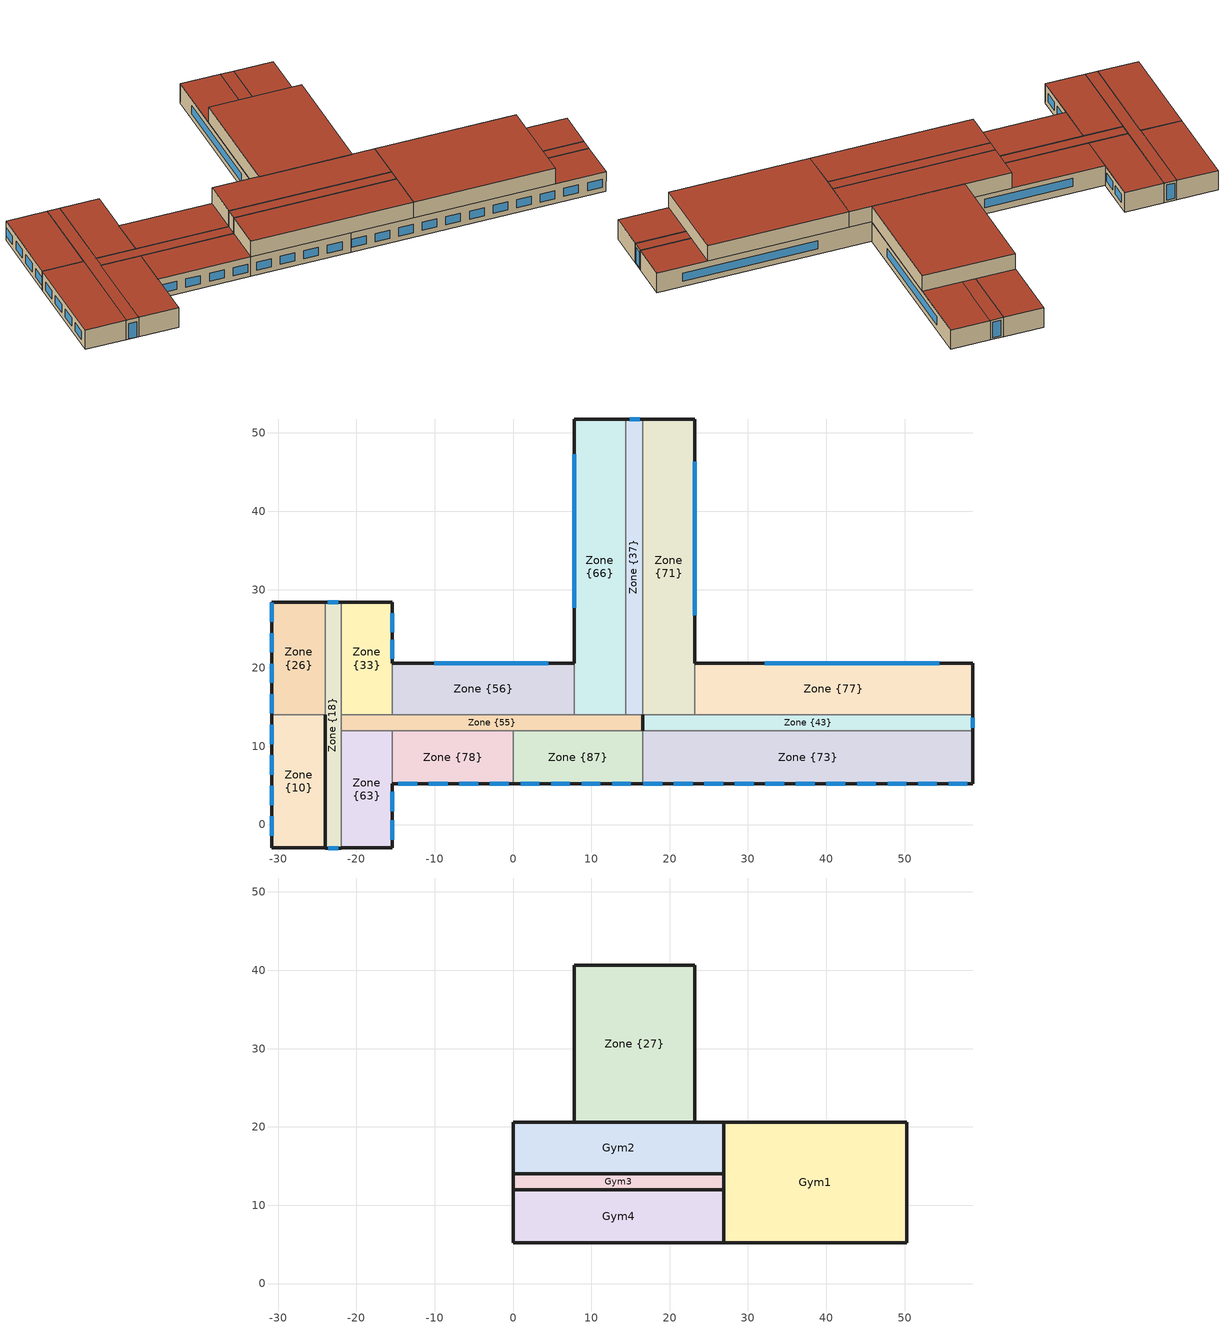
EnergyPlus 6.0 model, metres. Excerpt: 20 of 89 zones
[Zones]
Zone {66}
 floor to Zone {42} (Interior Floor): 14.4,51.79 14.4,14 7.8,14 7.8,51.79 z19.4
 wall outside (Exterior Wall): 14.4,51.79 7.8,51.79 7.8,20.6 z19.4:23
 wall to Zone {55} (Interior Wall): 7.8,14 14.4,14 z19.4:23
 wall to Zone {37} (Interior Wall): 14.4,14 14.4,51.79 z19.4:23
 wall to Zone {56} (Interior Wall): 7.8,20.6 7.8,14 z19.4:23
 window (Exterior Window): 7.8,47.27 7.8,27.67 z20.37:21.87
 roof outside (Exterior Roof): 14.4,14 14.4,51.79 7.8,51.79 7.8,14 z23
Zone {71}
 floor to Zone {4} (Interior Floor): 23.19,51.79 23.19,14 16.6,14 16.6,51.79 z19.4
 wall outside (Exterior Wall): 23.19,20.6 23.19,51.79 16.6,51.79 z19.4:23
 wall to Zone {43} (Interior Wall): 16.6,14 23.19,14 z19.4:23
 wall to Zone {77} (Interior Wall): 23.19,14 23.19,20.6 z19.4:23
 wall to Zone {37} (Interior Wall): 16.6,51.79 16.6,14 z19.4:23
 window (Exterior Window): 23.19,26.72 23.19,46.32 z20.43:21.93
 roof outside (Exterior Roof): 23.19,14 23.19,51.79 16.6,51.79 16.6,14 z23
Zone {55}
 floor to Zone {14} (Interior Floor): 16.6,14 16.6,12 -21.95,12 -21.95,14 z19.4
 wall outside (Exterior Wall): 16.6,12 16.6,14 z19.4:23
 wall to Zone {87} (Interior Wall): 0,12 16.6,12 z19.4:23
 wall to Zone {56} (Interior Wall): 7.8,14 -15.4,14 z19.4:23
 wall to Zone {33} (Interior Wall): -15.4,14 -21.95,14 z19.4:23
 wall to Zone {37} (Interior Wall): 16.6,14 14.4,14 z19.4:23
 wall to Zone {63} (Interior Wall): -21.95,12 -15.4,12 z19.4:23
 wall to Zone {18} (Interior Wall): -21.95,14 -21.95,12 z19.4:23
 wall to Zone {78} (Interior Wall): -15.4,12 0,12 z19.4:23
 roof outside (Exterior Roof): 16.6,12 16.6,14 -21.95,14 -21.95,12 z23
Zone {56}
 floor to Zone {60} (Interior Floor): 7.8,20.6 7.8,14 -15.4,14 -15.4,20.6 z19.4
 wall outside (Exterior Wall): 7.8,20.6 -15.4,20.6 z19.4:23
 wall to Zone {33} (Interior Wall): -15.4,20.6 -15.4,14 z19.4:23
 window (Exterior Window): 4.51,20.6 -10.06,20.6 z20.61:22.11
 roof outside (Exterior Roof): 7.8,14 7.8,20.6 -15.4,20.6 -15.4,14 z23
Zone {10}
 floor to Zone {11} (Interior Floor): -23.99,14 -23.99,-3 -30.79,-3 -30.79,14 z19.4
 wall outside (Exterior Wall): -30.79,14 -30.79,-3 -23.99,-3 -23.99,14 z19.4:23
 wall to Zone {26} (Interior Wall): -23.99,14 -30.79,14 z19.4:23
 window (Exterior Window): -30.79,1.03 -30.79,-1.42 / -30.79,4.93 -30.79,2.48 / -30.79,12.73 -30.79,10.28 / -30.79,8.83 -30.79,6.38 z20.28:21.78
 roof outside (Exterior Roof): -23.99,-3 -23.99,14 -30.79,14 -30.79,-3 z23
Zone {87}
 floor to Zone {57} (Interior Floor): 16.6,12 16.6,5.2 0,5.2 0,12 z19.4
 wall outside (Exterior Wall): 0,5.2 16.6,5.2 z19.4:23
 wall to Zone {78} (Interior Wall): 0,12 0,5.2 z19.4:23
 wall to Zone {73} (Interior Wall): 16.6,5.2 16.6,12 z19.4:23
 window (Exterior Window): 4.85,5.2 7.25,5.2 / 0.95,5.2 3.35,5.2 / 12.65,5.2 15.05,5.2 / 8.75,5.2 11.15,5.2 z20.3:21.8
 roof outside (Exterior Roof): 16.6,5.2 16.6,12 0,12 0,5.2 z23
Zone {37}
 floor to Zone {88} (Interior Floor): 14.4,51.79 16.6,51.79 16.6,14 14.4,14 z19.4
 wall outside (Exterior Wall): 16.6,51.79 14.4,51.79 z19.4:23
 window (Exterior Window): 16.19,51.79 14.89,51.79 z19.71:22.55
 roof outside (Exterior Roof): 16.6,14 16.6,51.79 14.4,51.79 14.4,14 z23
Zone {78}
 floor to Zone {3} (Interior Floor): 0,12 0,5.2 -15.4,5.2 -15.4,12 z19.4
 wall outside (Exterior Wall): -15.4,5.2 0,5.2 z19.4:23
 wall to Zone {63} (Interior Wall): -15.4,12 -15.4,5.2 z19.4:23
 window (Exterior Window): -14.65,5.2 -12.25,5.2 / -6.85,5.2 -4.45,5.2 / -10.75,5.2 -8.35,5.2 / -2.95,5.2 -0.55,5.2 z20.3:21.8
 roof outside (Exterior Roof): 0,5.2 0,12 -15.4,12 -15.4,5.2 z23
Zone {63}
 floor to Zone {75} (Interior Floor): -15.4,12 -15.4,-3 -21.95,-3 -21.95,12 z19.4
 wall outside (Exterior Wall): -21.95,-3 -15.4,-3 -15.4,5.2 z19.4:23
 wall to Zone {18} (Interior Wall): -21.95,12 -21.95,-3 z19.4:23
 window (Exterior Window): -15.4,1.71 -15.4,4.16 z20.34:21.84; -15.4,-1.92 -15.4,0.53 z20.33:21.83
 roof outside (Exterior Roof): -15.4,-3 -15.4,12 -21.95,12 -21.95,-3 z23
Zone {33}
 floor to Zone {13} (Interior Floor): -15.4,28.39 -15.4,14 -21.95,14 -21.95,28.39 z19.4
 wall outside (Exterior Wall): -15.4,20.6 -15.4,28.39 -21.95,28.39 z19.4:23
 wall to Zone {18} (Interior Wall): -21.95,28.39 -21.95,14 z19.4:23
 window (Exterior Window): -15.4,24.56 -15.4,27.01 z20.35:21.85; -15.4,21.14 -15.4,23.59 z20.46:21.96
 roof outside (Exterior Roof): -15.4,14 -15.4,28.39 -21.95,28.39 -21.95,14 z23
Zone {43}
 floor to Zone {12} (Interior Floor): 58.68,14 58.68,12 16.6,12 16.6,14 z19.4
 wall outside (Exterior Wall): 16.6,14 16.6,12 / 58.68,12 58.68,14 z19.4:23
 wall to Zone {73} (Interior Wall): 16.6,12 58.68,12 z19.4:23
 wall to Zone {77} (Interior Wall): 58.68,14 23.19,14 z19.4:23
 window (Exterior Window): 58.68,12.34 58.68,13.64 z19.62:22.46
 roof outside (Exterior Roof): 58.68,12 58.68,14 16.6,14 16.6,12 z23
Zone {18}
 floor to Zone {62} (Interior Floor): -21.95,28.39 -21.95,-3 -23.99,-3 -23.99,28.39 z19.4
 wall outside (Exterior Wall): -21.95,28.39 -23.99,28.39 / -23.99,-3 -21.95,-3 z19.4:23
 wall to Zone {36} (Interior Wall): -23.99,28.39 -23.99,14 z19.4:23
 wall inside (Interior Wall): -23.99,14 -23.99,-3 z19.4:23
 window (Exterior Window): -23.62,-3 -22.32,-3 z19.41:22.25; -22.34,28.39 -23.64,28.39 z19.76:22.6
 roof outside (Exterior Roof): -21.95,-3 -21.95,28.39 -23.99,28.39 -23.99,-3 z23
Zone {26}
 floor to Zone {82} (Interior Floor): -23.99,28.39 -23.99,14 -30.79,14 -30.79,28.39 z19.4
 wall outside (Exterior Wall): -23.99,28.39 -30.79,28.39 -30.79,14 z19.4:23
 wall to Zone {1} (Interior Wall): -23.99,14 -23.99,28.39 z19.4:23
 window (Exterior Window): -30.79,28.33 -30.79,25.88 / -30.79,20.53 -30.79,18.08 / -30.79,16.63 -30.79,14.18 / -30.79,24.43 -30.79,21.98 z20.28:21.78
 roof outside (Exterior Roof): -23.99,14 -23.99,28.39 -30.79,28.39 -30.79,14 z23
Zone {73}
 floor to Zone {80} (Interior Floor): 58.68,12 58.68,5.2 16.6,5.2 16.6,12 z19.4
 wall outside (Exterior Wall): 16.6,5.2 58.68,5.2 58.68,12 z19.4:23
 window (Exterior Window): 40.03,5.2 42.43,5.2 / 24.43,5.2 26.83,5.2 / 47.83,5.2 50.23,5.2 / 16.63,5.2 19.03,5.2 / 55.63,5.2 58.03,5.2 / 32.23,5.2 34.63,5.2 / 51.73,5.2 54.13,5.2 / 43.93,5.2 46.33,5.2 / 20.53,5.2 22.93,5.2 / 36.13,5.2 38.53,5.2 / 28.33,5.2 30.73,5.2 z20.3:21.8
 roof outside (Exterior Roof): 58.68,5.2 58.68,12 16.6,12 16.6,5.2 z23
Zone {77}
 floor to Zone {7} (Interior Floor): 23.19,20.6 58.68,20.6 58.68,14 23.19,14 z19.4
 wall outside (Exterior Wall): 58.68,14 58.68,20.6 23.19,20.6 z19.4:23
 window (Exterior Window): 54.44,20.6 32.14,20.6 z20.36:21.86
 roof outside (Exterior Roof): 58.68,14 58.68,20.6 23.19,20.6 23.19,14 z23
Zone {27}
 floor ground (Exterior Floor): 23.19,40.65 23.19,20.6 7.8,20.6 7.8,40.65 z23
 wall outside (Exterior Wall): 7.8,40.65 7.8,20.6 23.19,20.6 23.19,40.65 7.8,40.65 z23:25.9
 roof outside (Exterior Roof): 7.8,20.6 23.19,20.6 23.19,40.65 7.8,40.65 z25.9
Gym2
 floor ground (Exterior Floor): 26.88,20.6 26.88,14 0,14 0,20.6 z23
 wall outside (Exterior Wall): 26.88,20.6 0,20.6 0,14 26.88,14 26.88,20.6 z23:25.9
 roof outside (Exterior Roof): 26.88,14 26.88,20.6 0,20.6 0,14 z25.9
Gym3
 floor outside (Exterior Floor): 0,14 26.88,14 26.88,12 0,12 z23
 wall outside (Exterior Wall): 26.88,12 26.88,14 0,14 0,12 26.88,12 z23:25.9
 roof outside (Exterior Roof): 26.88,12 26.88,14 0,14 0,12 z25.9
Gym4
 floor ground (Exterior Floor): 26.88,12 26.88,5.2 0,5.2 0,12 z23
 wall outside (Exterior Wall): 26.88,12 0,12 0,5.2 26.88,5.2 26.88,12 z23:25.9
 roof outside (Exterior Roof): 26.88,5.2 26.88,12 0,12 0,5.2 z25.9
Gym1
 floor ground (Exterior Floor): 26.88,20.6 50.28,20.6 50.28,5.2 26.88,5.2 z23
 wall outside (Exterior Wall): 50.28,20.6 26.88,20.6 26.88,5.2 50.28,5.2 50.28,20.6 z23:25.9
 roof outside (Exterior Roof): 50.28,5.2 50.28,20.6 26.88,20.6 26.88,5.2 z25.9
[Building]
Untitled: North Axis {deg}=-0; Terrain=CITY; Loads Convergence Tolerance Value=0.04; Temperature Convergence Tolerance Value {deltaC}=0.4; Solar Distribution=FULLINTERIORANDEXTERIOR; Maximum Number of Warmup Days=25
[Site:Location]
ABU DHABI- -- ARE: 24.43, 54.65, 4, 27
[Material]
Name | Roughness | Thickness {m} | Conductivity {W/m-K} | Density {kg/m3} | Specific Heat {J/kg-K}
M01 100mm brick | MediumRough | 0.1016 | 0.89 | 1920 | 790
G01a 19mm gypsum board | MediumSmooth | 0.019 | 0.16 | 800 | 1090
M11 100mm lightweight concrete | MediumRough | 0.1016 | 0.53 | 1280 | 840
I02 50mm insulation board | MediumRough | 0.0508 | 0.03 | 43 | 1210
M15 200mm heavyweight concrete | MediumRough | 0.2032 | 1.95 | 2240 | 900
F16 Acoustic tile | MediumSmooth | 0.0191 | 0.06 | 368 | 590
[Material:AirGap]
Name | Thermal Resistance {m2-K/W}
F05 Ceiling air space resistance | 0.18
F04 Wall air space resistance | 0.15
[WindowMaterial:Glazing]
Clear 3mm: Optical Data Type=SpectralAverage; Thickness {m}=0.003; Solar Transmittance at Normal Incidence=0.837; Front Side Solar Reflectance at Normal Incidence=0.075; Back Side Solar Reflectance at Normal Incidence=0.075; Visible Transmittance at Normal Incidence=0.898; Front Side Visible Reflectance at Normal Incidence=0.081; Back Side Visible Reflectance at Normal Incidence=0.081; Infrared Transmittance at Normal Incidence=0; Front Side Infrared Hemispherical Emissivity=0.84; Back Side Infrared Hemispherical Emissivity=0.84; Conductivity {W/m-K}=0.9
[WindowMaterial:Gas]
Air 13mm: Gas Type=Air; Thickness {m}=0.0127
[Construction]
Exterior Wall: M01 100mm brick, M15 200mm heavyweight concrete, I02 50mm insulation board, F04 Wall air space resistance, G01a 19mm gypsum board
Interior Wall: G01a 19mm gypsum board, F04 Wall air space resistance, G01a 19mm gypsum board
Exterior Floor: I02 50mm insulation board, M15 200mm heavyweight concrete
Interior Floor: F16 Acoustic tile, F05 Ceiling air space resistance, M11 100mm lightweight concrete
Exterior Roof: M11 100mm lightweight concrete, F05 Ceiling air space resistance, F16 Acoustic tile
Exterior Window: Clear 3mm, Air 13mm, Clear 3mm
[Zone]
Zone {77}: -0, 58.685, 13.9972, -15.4872
Zone {55}: -0, -7.14972, -13.5047, 14.4
Zone {63}: -0, -11.9986, -7.96611, 14.4
Zone {78}: -0, -8.78863, -2.77994, 14.4
Gym3: -0, 71.1262, 53.5997, 0, , 1
Zone {56}: -0, -10.8338, 25.4125, 14.4
Zone {10}: -0, -40.6037, 4.25164, 14.4
Zone {43}: -0, 31.7339, -33.9831, 14.4
Zone {18}: -0, -17.0533, 33.8203, 14.4
Zone {87}: -0, 0.397193, -9.85161, 14.4
Zone {71}: -0, 18.2361, 57.7634, 14.4
Zone {33}: -0, -21.2989, 38.1442, 14.4
Zone {26}: -0, -33.5155, 32.2947, 14.4
Gym1: -0, 85.3072, 37.6857, 0, , 1
Zone {73}: -0, 51.7865, -11.9229, 14.4
Zone {27}: -0, -26.3564, 71.4067, 0
Zone {66}: -0, 1.32365, 71.4004, 14.4
Gym2: -0, 74.6901, 39.0863, 0, , 1
Zone {37}: -0, 14.4989, 62.0964, 14.4
Gym4: -0, 40.3443, -9.22852, 0, , 1
[People]
Gym2 People: Gym2, Hotel Occupancy, People/Area, , 0.04, , 0.3, , Office Activity Schedule
Zone {37} People: Zone {37}, Hotel Occupancy, People/Area, , 0.04, , 0.3, , Office Activity Schedule
Gym3 People: Gym3, Hotel Occupancy, People/Area, , 0.04, , 0.3, , Office Activity Schedule
Zone {71} People: Zone {71}, Hotel Occupancy, People/Area, , 0.04, , 0.3, , Office Activity Schedule
Gym1 People: Gym1, Hotel Occupancy, People/Area, , 0.04, , 0.3, , Office Activity Schedule
Zone {77} People: Zone {77}, Hotel Occupancy, People/Area, , 0.04, , 0.3, , Office Activity Schedule
Zone {10} People: Zone {10}, Hotel Occupancy, People/Area, , 0.04, , 0.3, , Office Activity Schedule
Zone {63} People: Zone {63}, Hotel Occupancy, People/Area, , 0.04, , 0.3, , Office Activity Schedule
Zone {78} People: Zone {78}, Hotel Occupancy, People/Area, , 0.04, , 0.3, , Office Activity Schedule
Zone {55} People: Zone {55}, Hotel Occupancy, People/Area, , 0.04, , 0.3, , Office Activity Schedule
Zone {26} People: Zone {26}, Hotel Occupancy, People/Area, , 0.04, , 0.3, , Office Activity Schedule
Zone {73} People: Zone {73}, Hotel Occupancy, People/Area, , 0.04, , 0.3, , Office Activity Schedule
Zone {33} People: Zone {33}, Hotel Occupancy, People/Area, , 0.04, , 0.3, , Office Activity Schedule
Zone {87} People: Zone {87}, Hotel Occupancy, People/Area, , 0.04, , 0.3, , Office Activity Schedule
Zone {18} People: Zone {18}, Hotel Occupancy, People/Area, , 0.04, , 0.3, , Office Activity Schedule
Zone {56} People: Zone {56}, Hotel Occupancy, People/Area, , 0.04, , 0.3, , Office Activity Schedule
Zone {27} People: Zone {27}, Hotel Occupancy, People/Area, , 0.04, , 0.3, , Office Activity Schedule
Zone {43} People: Zone {43}, Hotel Occupancy, People/Area, , 0.04, , 0.3, , Office Activity Schedule
Gym4 People: Gym4, Hotel Occupancy, People/Area, , 0.04, , 0.3, , Office Activity Schedule
Zone {66} People: Zone {66}, Hotel Occupancy, People/Area, , 0.04, , 0.3, , Office Activity Schedule
[Lights]
Zone {87} Lights: Zone {87}, Hotel Lighting, Watts/Area, , 5, , , , , , Lights
Gym2 Lights: Gym2, Hotel Lighting, Watts/Area, , 5, , , , , , Lights
Zone {63} Lights: Zone {63}, Hotel Lighting, Watts/Area, , 5, , , , , , Lights
Zone {27} Lights: Zone {27}, Hotel Lighting, Watts/Area, , 5, , , , , , Lights
Zone {71} Lights: Zone {71}, Hotel Lighting, Watts/Area, , 5, , , , , , Lights
Zone {43} Lights: Zone {43}, Hotel Lighting, Watts/Area, , 5, , , , , , Lights
Zone {77} Lights: Zone {77}, Hotel Lighting, Watts/Area, , 5, , , , , , Lights
Gym4 Lights: Gym4, Hotel Lighting, Watts/Area, , 5, , , , , , Lights
Gym3 Lights: Gym3, Hotel Lighting, Watts/Area, , 5, , , , , , Lights
Zone {56} Lights: Zone {56}, Hotel Lighting, Watts/Area, , 5, , , , , , Lights
Gym1 Lights: Gym1, Hotel Lighting, Watts/Area, , 5, , , , , , Lights
Zone {33} Lights: Zone {33}, Hotel Lighting, Watts/Area, , 5, , , , , , Lights
Zone {26} Lights: Zone {26}, Hotel Lighting, Watts/Area, , 5, , , , , , Lights
Zone {66} Lights: Zone {66}, Hotel Lighting, Watts/Area, , 5, , , , , , Lights
Zone {37} Lights: Zone {37}, Hotel Lighting, Watts/Area, , 5, , , , , , Lights
Zone {73} Lights: Zone {73}, Hotel Lighting, Watts/Area, , 5, , , , , , Lights
Zone {10} Lights: Zone {10}, Hotel Lighting, Watts/Area, , 5, , , , , , Lights
Zone {18} Lights: Zone {18}, Hotel Lighting, Watts/Area, , 5, , , , , , Lights
Zone {55} Lights: Zone {55}, Hotel Lighting, Watts/Area, , 5, , , , , , Lights
Zone {78} Lights: Zone {78}, Hotel Lighting, Watts/Area, , 5, , , , , , Lights
[ElectricEquipment]
Zone {43} ElectricEquipment: Zone {43}, Multifamily OneZone Equipment, Watts/Area, , 2.69, , , , , ElectricEquipment
Zone {77} ElectricEquipment: Zone {77}, Multifamily OneZone Equipment, Watts/Area, , 2.69, , , , , ElectricEquipment
Gym4 ElectricEquipment: Gym4, Multifamily OneZone Equipment, Watts/Area, , 2.69, , , , , ElectricEquipment
Zone {37} ElectricEquipment: Zone {37}, Multifamily OneZone Equipment, Watts/Area, , 2.69, , , , , ElectricEquipment
Zone {66} ElectricEquipment: Zone {66}, Multifamily OneZone Equipment, Watts/Area, , 2.69, , , , , ElectricEquipment
Zone {78} ElectricEquipment: Zone {78}, Multifamily OneZone Equipment, Watts/Area, , 2.69, , , , , ElectricEquipment
Zone {71} ElectricEquipment: Zone {71}, Multifamily OneZone Equipment, Watts/Area, , 2.69, , , , , ElectricEquipment
Zone {55} ElectricEquipment: Zone {55}, Multifamily OneZone Equipment, Watts/Area, , 2.69, , , , , ElectricEquipment
Zone {87} ElectricEquipment: Zone {87}, Multifamily OneZone Equipment, Watts/Area, , 2.69, , , , , ElectricEquipment
Gym3 ElectricEquipment: Gym3, Multifamily OneZone Equipment, Watts/Area, , 2.69, , , , , ElectricEquipment
Zone {18} ElectricEquipment: Zone {18}, Multifamily OneZone Equipment, Watts/Area, , 2.69, , , , , ElectricEquipment
Zone {73} ElectricEquipment: Zone {73}, Multifamily OneZone Equipment, Watts/Area, , 2.69, , , , , ElectricEquipment
Zone {10} ElectricEquipment: Zone {10}, Multifamily OneZone Equipment, Watts/Area, , 2.69, , , , , ElectricEquipment
Gym2 ElectricEquipment: Gym2, Multifamily OneZone Equipment, Watts/Area, , 2.69, , , , , ElectricEquipment
Zone {33} ElectricEquipment: Zone {33}, Multifamily OneZone Equipment, Watts/Area, , 2.69, , , , , ElectricEquipment
Zone {56} ElectricEquipment: Zone {56}, Multifamily OneZone Equipment, Watts/Area, , 2.69, , , , , ElectricEquipment
Gym1 ElectricEquipment: Gym1, Multifamily OneZone Equipment, Watts/Area, , 2.69, , , , , ElectricEquipment
Zone {26} ElectricEquipment: Zone {26}, Multifamily OneZone Equipment, Watts/Area, , 2.69, , , , , ElectricEquipment
Zone {27} ElectricEquipment: Zone {27}, Multifamily OneZone Equipment, Watts/Area, , 2.69, , , , , ElectricEquipment
Zone {63} ElectricEquipment: Zone {63}, Multifamily OneZone Equipment, Watts/Area, , 2.69, , , , , ElectricEquipment
[ZoneInfiltration:DesignFlowRate]
Zone {33} Infiltration: Zone {33}, Infiltration Quarter On Schedule, AirChanges/Hour, , , , 0.5, 1, 0, 0, 0
Gym1 Infiltration: Gym1, Infiltration Quarter On Schedule, AirChanges/Hour, , , , 0.5, 1, 0, 0, 0
Gym2 Infiltration: Gym2, Infiltration Quarter On Schedule, AirChanges/Hour, , , , 0.5, 1, 0, 0, 0
Zone {10} Infiltration: Zone {10}, Infiltration Quarter On Schedule, AirChanges/Hour, , , , 0.5, 1, 0, 0, 0
Zone {77} Infiltration: Zone {77}, Infiltration Quarter On Schedule, AirChanges/Hour, , , , 0.5, 1, 0, 0, 0
Zone {73} Infiltration: Zone {73}, Infiltration Quarter On Schedule, AirChanges/Hour, , , , 0.5, 1, 0, 0, 0
Zone {71} Infiltration: Zone {71}, Infiltration Quarter On Schedule, AirChanges/Hour, , , , 0.5, 1, 0, 0, 0
Zone {87} Infiltration: Zone {87}, Infiltration Quarter On Schedule, AirChanges/Hour, , , , 0.5, 1, 0, 0, 0
Zone {63} Infiltration: Zone {63}, Infiltration Quarter On Schedule, AirChanges/Hour, , , , 0.5, 1, 0, 0, 0
Zone {66} Infiltration: Zone {66}, Infiltration Quarter On Schedule, AirChanges/Hour, , , , 0.5, 1, 0, 0, 0
Zone {26} Infiltration: Zone {26}, Infiltration Quarter On Schedule, AirChanges/Hour, , , , 0.5, 1, 0, 0, 0
Zone {56} Infiltration: Zone {56}, Infiltration Quarter On Schedule, AirChanges/Hour, , , , 0.5, 1, 0, 0, 0
Zone {37} Infiltration: Zone {37}, Infiltration Quarter On Schedule, AirChanges/Hour, , , , 0.5, 1, 0, 0, 0
Zone {27} Infiltration: Zone {27}, Infiltration Quarter On Schedule, AirChanges/Hour, , , , 0.5, 1, 0, 0, 0
Zone {55} Infiltration: Zone {55}, Infiltration Quarter On Schedule, AirChanges/Hour, , , , 0.5, 1, 0, 0, 0
Zone {18} Infiltration: Zone {18}, Infiltration Quarter On Schedule, AirChanges/Hour, , , , 0.5, 1, 0, 0, 0
Zone {78} Infiltration: Zone {78}, Infiltration Quarter On Schedule, AirChanges/Hour, , , , 0.5, 1, 0, 0, 0
Gym4 Infiltration: Gym4, Infiltration Quarter On Schedule, AirChanges/Hour, , , , 0.5, 1, 0, 0, 0
Zone {43} Infiltration: Zone {43}, Infiltration Quarter On Schedule, AirChanges/Hour, , , , 0.5, 1, 0, 0, 0
Gym3 Infiltration: Gym3, Infiltration Quarter On Schedule, AirChanges/Hour, , , , 0.5, 1, 0, 0, 0
[ZoneVentilation:DesignFlowRate]
Zone {55} Ventilation per Person: Zone {55}, Hotel HVAC, Flow/Person, , , 0.0025, , Natural, 0, 1, 1, 0, 0, 0
Gym3 Ventilation per Person: Gym3, Hotel HVAC, Flow/Person, , , 0.0025, , Natural, 0, 1, 1, 0, 0, 0
Zone {71} Ventilation per Person: Zone {71}, Hotel HVAC, Flow/Person, , , 0.0025, , Natural, 0, 1, 1, 0, 0, 0
Zone {10} Ventilation per Area: Zone {10}, Hotel HVAC, Flow/Area, , 0.0003, , , Natural, 0, 1, 1, 0, 0, 0
Zone {87} Ventilation per Person: Zone {87}, Hotel HVAC, Flow/Person, , , 0.0025, , Natural, 0, 1, 1, 0, 0, 0
Gym2 Ventilation per Area: Gym2, Hotel HVAC, Flow/Area, , 0.0003, , , Natural, 0, 1, 1, 0, 0, 0
Zone {56} Ventilation per Area: Zone {56}, Hotel HVAC, Flow/Area, , 0.0003, , , Natural, 0, 1, 1, 0, 0, 0
Zone {27} Ventilation per Person: Zone {27}, Hotel HVAC, Flow/Person, , , 0.0025, , Natural, 0, 1, 1, 0, 0, 0
Zone {66} Ventilation per Area: Zone {66}, Hotel HVAC, Flow/Area, , 0.0003, , , Natural, 0, 1, 1, 0, 0, 0
Zone {27} Ventilation per Area: Zone {27}, Hotel HVAC, Flow/Area, , 0.0003, , , Natural, 0, 1, 1, 0, 0, 0
Zone {37} Ventilation per Person: Zone {37}, Hotel HVAC, Flow/Person, , , 0.0025, , Natural, 0, 1, 1, 0, 0, 0
Zone {26} Ventilation per Person: Zone {26}, Hotel HVAC, Flow/Person, , , 0.0025, , Natural, 0, 1, 1, 0, 0, 0
Gym1 Ventilation per Area: Gym1, Hotel HVAC, Flow/Area, , 0.0003, , , Natural, 0, 1, 1, 0, 0, 0
Zone {77} Ventilation per Person: Zone {77}, Hotel HVAC, Flow/Person, , , 0.0025, , Natural, 0, 1, 1, 0, 0, 0
Zone {18} Ventilation per Person: Zone {18}, Hotel HVAC, Flow/Person, , , 0.0025, , Natural, 0, 1, 1, 0, 0, 0
Gym3 Ventilation per Area: Gym3, Hotel HVAC, Flow/Area, , 0.0003, , , Natural, 0, 1, 1, 0, 0, 0
Zone {63} Ventilation per Person: Zone {63}, Hotel HVAC, Flow/Person, , , 0.0025, , Natural, 0, 1, 1, 0, 0, 0
Zone {26} Ventilation per Area: Zone {26}, Hotel HVAC, Flow/Area, , 0.0003, , , Natural, 0, 1, 1, 0, 0, 0
Zone {33} Ventilation per Person: Zone {33}, Hotel HVAC, Flow/Person, , , 0.0025, , Natural, 0, 1, 1, 0, 0, 0
Gym4 Ventilation per Area: Gym4, Hotel HVAC, Flow/Area, , 0.0003, , , Natural, 0, 1, 1, 0, 0, 0
Zone {87} Ventilation per Area: Zone {87}, Hotel HVAC, Flow/Area, , 0.0003, , , Natural, 0, 1, 1, 0, 0, 0
Zone {73} Ventilation per Area: Zone {73}, Hotel HVAC, Flow/Area, , 0.0003, , , Natural, 0, 1, 1, 0, 0, 0
Zone {37} Ventilation per Area: Zone {37}, Hotel HVAC, Flow/Area, , 0.0003, , , Natural, 0, 1, 1, 0, 0, 0
Gym1 Ventilation per Person: Gym1, Hotel HVAC, Flow/Person, , , 0.0025, , Natural, 0, 1, 1, 0, 0, 0
Zone {78} Ventilation per Area: Zone {78}, Hotel HVAC, Flow/Area, , 0.0003, , , Natural, 0, 1, 1, 0, 0, 0
Gym2 Ventilation per Person: Gym2, Hotel HVAC, Flow/Person, , , 0.0025, , Natural, 0, 1, 1, 0, 0, 0
Zone {73} Ventilation per Person: Zone {73}, Hotel HVAC, Flow/Person, , , 0.0025, , Natural, 0, 1, 1, 0, 0, 0
Zone {43} Ventilation per Person: Zone {43}, Hotel HVAC, Flow/Person, , , 0.0025, , Natural, 0, 1, 1, 0, 0, 0
Zone {10} Ventilation per Person: Zone {10}, Hotel HVAC, Flow/Person, , , 0.0025, , Natural, 0, 1, 1, 0, 0, 0
Zone {56} Ventilation per Person: Zone {56}, Hotel HVAC, Flow/Person, , , 0.0025, , Natural, 0, 1, 1, 0, 0, 0
Zone {55} Ventilation per Area: Zone {55}, Hotel HVAC, Flow/Area, , 0.0003, , , Natural, 0, 1, 1, 0, 0, 0
Zone {63} Ventilation per Area: Zone {63}, Hotel HVAC, Flow/Area, , 0.0003, , , Natural, 0, 1, 1, 0, 0, 0
Zone {71} Ventilation per Area: Zone {71}, Hotel HVAC, Flow/Area, , 0.0003, , , Natural, 0, 1, 1, 0, 0, 0
Zone {43} Ventilation per Area: Zone {43}, Hotel HVAC, Flow/Area, , 0.0003, , , Natural, 0, 1, 1, 0, 0, 0
Zone {18} Ventilation per Area: Zone {18}, Hotel HVAC, Flow/Area, , 0.0003, , , Natural, 0, 1, 1, 0, 0, 0
Zone {33} Ventilation per Area: Zone {33}, Hotel HVAC, Flow/Area, , 0.0003, , , Natural, 0, 1, 1, 0, 0, 0
Zone {77} Ventilation per Area: Zone {77}, Hotel HVAC, Flow/Area, , 0.0003, , , Natural, 0, 1, 1, 0, 0, 0
Zone {66} Ventilation per Person: Zone {66}, Hotel HVAC, Flow/Person, , , 0.0025, , Natural, 0, 1, 1, 0, 0, 0
Gym4 Ventilation per Person: Gym4, Hotel HVAC, Flow/Person, , , 0.0025, , Natural, 0, 1, 1, 0, 0, 0
Zone {78} Ventilation per Person: Zone {78}, Hotel HVAC, Flow/Person, , , 0.0025, , Natural, 0, 1, 1, 0, 0, 0
[Schedule:Compact]
Multifamily OneZone Equipment: Through: 12/31, For: AllDays, Until: 06:00, 0.22, Until: 07:00, 0.36, Until: 08:00, 0.76, Until: 09:00, 0.34, Until: 11:00, 0.36, Until: 13:00, 0.64, Until: 17:00, 0.36, Until: 18:00, 0.87, Until: 19:00, 0.97, Until: 22:00, 0.43, Until: 24:00, 0.31
Hotel Lighting: Through: 12/31, For: Weekdays SummerDesignDay, Until: 01:00, 0.2, Until: 02:00, 0.15, Until: 05:00, 0.1, Until: 06:00, 0.2, Until: 07:00, 0.4, Until: 08:00, 0.5, Until: 10:00, 0.4, Until: 18:00, 0.25, Until: 19:00, 0.6, Until: 20:00, 0.8, Until: 21:00, 0.9, Until: 22:00, 0.8, Until: 23:00, 0.6, Until: 24:00, 0.3, For: Saturday WinterDesignDay, Until: 02:00, 0.2, Until: 06:00, 0.1, Until: 08:00, 0.3, Until: 10:00, 0.4, Until: 11:00, 0.3, Until: 18:00, 0.25, Until: 19:00, 0.6, Until: 22:00, 0.7, Until: 23:00, 0.6, Until: 24:00, 0.3, For: Sunday Holidays AllOtherDays, Until: 02:00, 0.3, Until: 06:00, 0.2, Until: 07:00, 0.3, Until: 09:00, 0.4, Until: 13:00, 0.3, Until: 18:00, 0.2, Until: 19:00, 0.5, Until: 20:00, 0.7, Until: 21:00, 0.8, Until: 22:00, 0.6, Until: 23:00, 0.5, Until: 24:00, 0.3
Hotel HVAC: Through: 12/31, For: AllDays, Until: 24:00, 1
Hotel Occupancy: Through: 12/31, For: Weekdays SummerDesignDay, Until: 06:00, 0.9, Until: 07:00, 0.7, Until: 09:00, 0.4, Until: 15:00, 0.2, Until: 16:00, 0.3, Until: 19:00, 0.5, Until: 21:00, 0.7, Until: 22:00, 0.8, Until: 24:00, 0.9, For: Saturday WinterDesignDay, Until: 06:00, 0.9, Until: 07:00, 0.7, Until: 09:00, 0.5, Until: 17:00, 0.3, Until: 18:00, 0.5, Until: 21:00, 0.6, Until: 24:00, 0.7, For: Sunday Holidays AllOtherDays, Until: 08:00, 0.7, Until: 11:00, 0.5, Until: 13:00, 0.3, Until: 16:00, 0.2, Until: 17:00, 0.3, Until: 19:00, 0.4, Until: 21:00, 0.6, Until: 24:00, 0.8
Office Activity Schedule: Through: 12/31, For: AllDays, Until: 24:00, 120
Infiltration Quarter On Schedule: Through: 12/31, For: Weekdays SummerDesignDay, Until: 06:00, 1, Until: 22:00, 0.25, Until: 24:00, 1, For: Saturday WinterDesignDay, Until: 06:00, 1, Until: 18:00, 0.25, Until: 24:00, 1, For: Sunday Holidays AllOtherDays, Until: 24:00, 1
